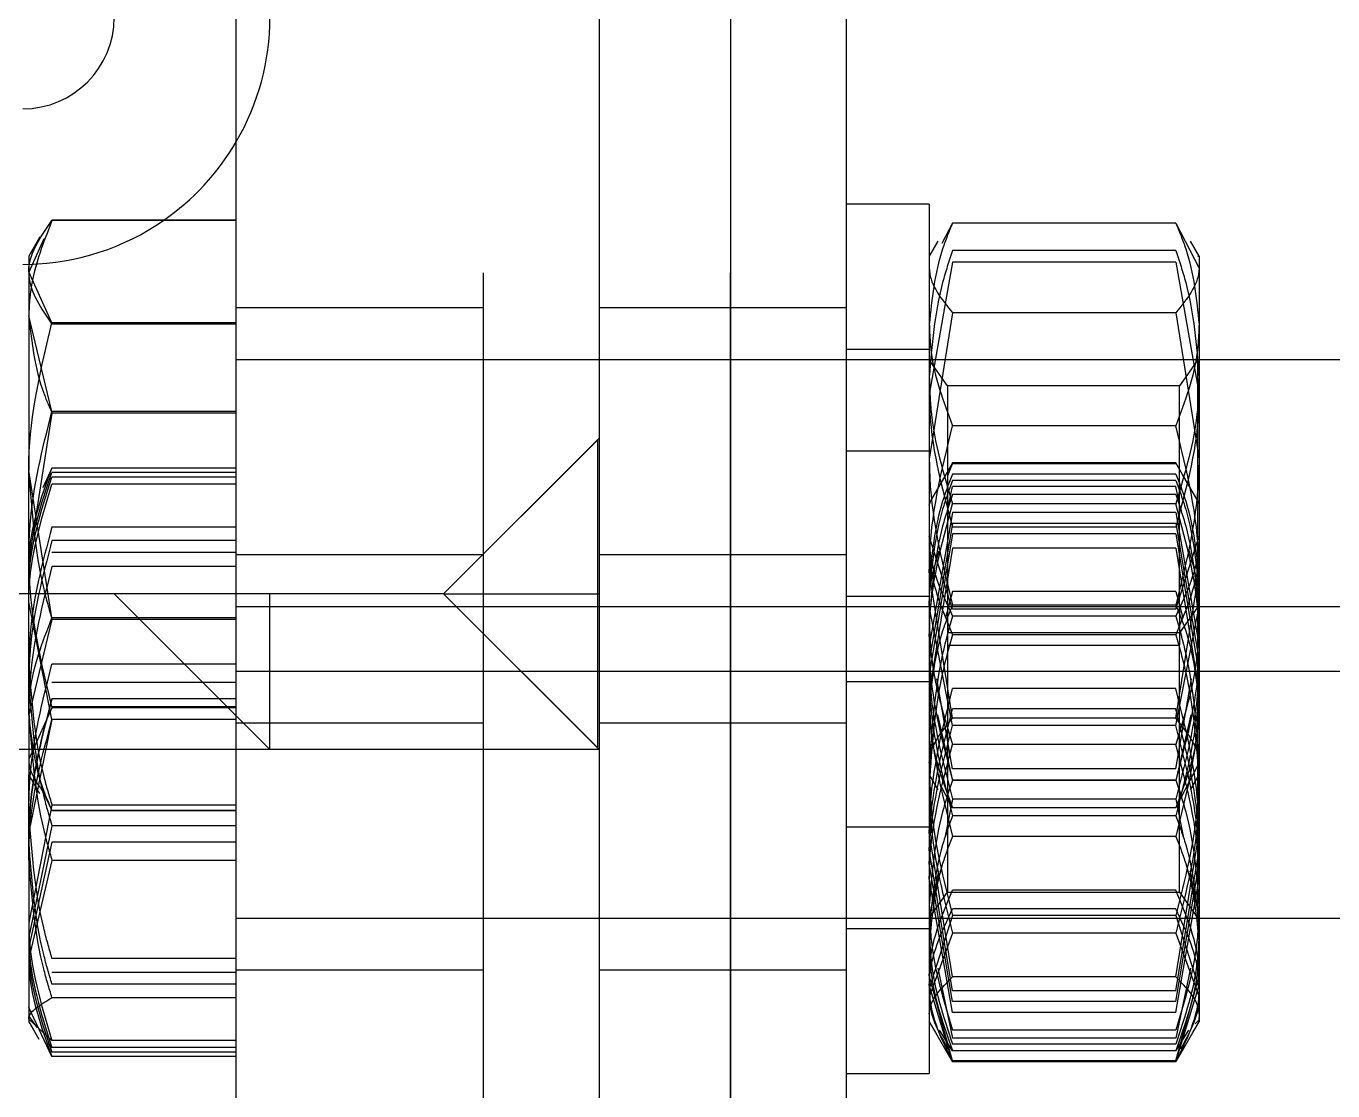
# Model space of a CAD drawing. Header units: metres. Extents: x 0 to 21025, y 0 to 14850.
# Drawn here: x 8586.33 to 8611.53, y 13225.35 to 13245.87 of the extents above; entities that cross this region are included whole.
import ezdxf

# ---------------------------------------------------------------- set-up
doc = ezdxf.new("R2010")
doc.units = ezdxf.units.M
doc.header["$LTSCALE"] = 25
doc.linetypes.add('HIDDEN2', pattern=[4.7625, 3.175, -1.5875])
doc.layers.add('SL4', color=4, linetype='Continuous')
doc.layers.add('ST1', color=7, linetype='HIDDEN2')

msp = doc.modelspace()

# ---------------------------------------------------------------- linework, layer by layer
at = {"layer": 'SL4'}
for p, q in [((8590.386, 13042.681), (8590.386, 13286.681)), ((8599.911, 13286.681), (8599.911, 13042.681)), ((8590.386, 13242.127), (8586.833, 13242.127)), ((8586.593, 13241.799), (8586.386, 13241.441)), ((8586.271, 13241.281), (8586.386, 13241.283)), ((8586.386, 13241.441), (8586.386, 13241.14)), ((8586.833, 13240.152), (8586.386, 13241.14)), ((8586.386, 13241.14), (8586.386, 13237.309)), ((8590.386, 13240.152), (8586.833, 13240.152)), ((8586.833, 13234.467), (8586.386, 13237.309)), ((8586.386, 13232.611), (8586.386, 13237.309)), ((8586.386, 13234.931), (8569.284, 13234.931)), ((8590.386, 13234.467), (8586.833, 13234.467)), ((8586.386, 13232.611), (8586.386, 13231.441)), ((8586.386, 13231.931), (8580.284, 13231.931)), ((8586.386, 13231.441), (8586.593, 13231.083)), ((8586.656, 13231.12), (8586.833, 13230.755)), ((8590.386, 13230.755), (8586.833, 13230.755))]:
    msp.add_line(p, q, dxfattribs=at)
for radius, start, end in [(1.763, 270, 0), (4.762, 304.6736, 329.7735)]:
    msp.add_arc((8586.271, 13246.044), radius, start, end, dxfattribs=at)
for points, knots in [([(8586.386, 13241.14), (8586.387, 13241.163), (8586.393, 13241.496), (8586.621, 13241.823), (8586.833, 13242.127)], [0, 0, 0, 0, 0.070201, 1, 1, 1, 1]), ([(8586.386, 13237.309), (8586.387, 13237.377), (8586.393, 13238.337), (8586.621, 13239.278), (8586.833, 13240.152)], [0, 0, 0, 0, 0.070201, 1, 1, 1, 1]), ([(8586.386, 13232.611), (8586.391, 13232.757), (8586.412, 13233.384), (8586.65, 13233.996), (8586.833, 13234.467)], [0, 0, 0, 0, 0.2318493, 1, 1, 1, 1]), ([(8586.833, 13230.755), (8586.777, 13230.883), (8586.514, 13231.487), (8586.442, 13232.115), (8586.386, 13232.611)], [0, 0, 0, 0, 0.2110008, 1, 1, 1, 1])]:
    msp.add_open_spline(points, degree=3, knots=knots, dxfattribs=at)
at = {"layer": 'ST1'}
for p, q in [((8595.149, 13042.681), (8595.149, 13286.681)), ((8599.911, 13042.681), (8599.911, 13286.681)), ((8597.384, 13277.156), (8597.384, 13055.444)), ((8602.146, 13277.156), (8602.146, 13055.444)), ((8603.746, 13242.441), (8602.146, 13242.441)), ((8603.746, 13242.441), (8603.746, 13230.441)), ((8590.386, 13242.132), (8586.833, 13242.132)), ((8604.193, 13242.076), (8603.989, 13241.682)), ((8608.499, 13242.076), (8604.193, 13242.076)), ((8608.499, 13242.076), (8608.946, 13241.212)), ((8586.602, 13241.815), (8586.593, 13241.799)), ((8586.673, 13241.774), (8586.386, 13241.131)), ((8603.911, 13241.727), (8603.746, 13241.441)), ((8608.499, 13241.549), (8604.193, 13241.549)), ((8608.946, 13241.441), (8608.781, 13241.727)), ((8604.193, 13241.325), (8603.746, 13238.771)), ((8608.499, 13241.325), (8604.193, 13241.325)), ((8608.499, 13241.325), (8608.946, 13238.771)), ((8608.917, 13241.445), (8608.946, 13241.437)), ((8608.946, 13241.441), (8608.946, 13241.437)), ((8608.946, 13241.441), (8608.946, 13241.212)), ((8608.946, 13241.212), (8608.946, 13237.529)), ((8586.833, 13238.444), (8586.386, 13240.288)), ((8595.149, 13240.441), (8590.386, 13240.441)), ((8602.146, 13240.441), (8597.384, 13240.441)), ((8604.193, 13240.347), (8603.746, 13237.529)), ((8608.499, 13240.347), (8604.193, 13240.347)), ((8608.499, 13240.347), (8608.946, 13237.529)), ((8590.386, 13240.129), (8586.833, 13240.129)), ((8603.746, 13239.641), (8602.146, 13239.641)), ((8614.832, 13239.441), (8590.386, 13239.441)), ((8604.096, 13238.941), (8603.746, 13239.441)), ((8608.921, 13239.441), (8608.571, 13238.941)), ((8608.921, 13233.441), (8608.921, 13239.441)), ((8608.946, 13239.441), (8608.921, 13239.441)), ((8604.096, 13238.941), (8604.096, 13233.941)), ((8608.571, 13238.941), (8604.096, 13238.941)), ((8608.571, 13234.6), (8608.571, 13238.941)), ((8586.833, 13238.416), (8586.386, 13235.573)), ((8590.386, 13238.444), (8586.833, 13238.444)), ((8590.386, 13238.416), (8586.833, 13238.416)), ((8608.499, 13238.171), (8604.193, 13238.171)), ((8597.384, 13237.931), (8594.384, 13234.931)), ((8597.353, 13237.901), (8594.384, 13234.931)), ((8597.353, 13231.961), (8597.353, 13237.901)), ((8603.746, 13237.681), (8602.146, 13237.681)), ((8608.946, 13237.529), (8608.946, 13232.759)), ((8586.833, 13237.351), (8586.655, 13236.974)), ((8590.386, 13237.351), (8586.833, 13237.351)), ((8590.386, 13237.27), (8586.833, 13237.27)), ((8604.193, 13237.455), (8604.065, 13237.234)), ((8604.106, 13237.211), (8604.193, 13237.435)), ((8608.499, 13237.454), (8604.193, 13237.454)), ((8608.499, 13237.435), (8604.193, 13237.435)), ((8608.627, 13237.234), (8608.499, 13237.455)), ((8590.386, 13237.179), (8586.833, 13237.179)), ((8590.386, 13237.042), (8586.833, 13237.042)), ((8604.065, 13237.234), (8603.746, 13236.681)), ((8604.096, 13236.534), (8604.193, 13236.998)), ((8608.499, 13237.24), (8604.193, 13237.24)), ((8608.499, 13237.116), (8604.193, 13237.116)), ((8608.499, 13236.998), (8604.193, 13236.998)), ((8608.596, 13236.534), (8608.499, 13236.998)), ((8608.946, 13236.681), (8608.627, 13237.234)), ((8608.499, 13236.844), (8604.193, 13236.844)), ((8603.746, 13236.643), (8603.781, 13236.74)), ((8604.193, 13236.501), (8603.746, 13233.92)), ((8608.499, 13236.665), (8604.193, 13236.665)), ((8608.499, 13236.501), (8604.193, 13236.501)), ((8608.499, 13236.501), (8608.946, 13233.92)), ((8604.193, 13236.289), (8603.746, 13233.63)), ((8608.499, 13236.289), (8604.193, 13236.289)), ((8608.499, 13236.289), (8608.946, 13233.63)), ((8590.386, 13236.218), (8586.833, 13236.218)), ((8604.193, 13236.085), (8603.746, 13233.368)), ((8604.193, 13234.632), (8603.746, 13236.043)), ((8608.499, 13236.217), (8604.193, 13236.217)), ((8608.499, 13236.085), (8604.193, 13236.085)), ((8608.499, 13236.085), (8608.946, 13233.368)), ((8608.499, 13234.632), (8608.946, 13236.043)), ((8590.386, 13235.956), (8586.833, 13235.956)), ((8604.193, 13235.813), (8603.746, 13233.033)), ((8608.499, 13235.813), (8604.193, 13235.813)), ((8608.499, 13235.813), (8608.946, 13233.033)), ((8590.386, 13235.73), (8586.833, 13235.73)), ((8595.149, 13235.681), (8590.386, 13235.681)), ((8602.146, 13235.681), (8597.384, 13235.681)), ((8590.386, 13235.46), (8586.833, 13235.46)), ((8604.193, 13232.535), (8603.746, 13235.353)), ((8608.499, 13232.535), (8608.946, 13235.353)), ((8594.384, 13234.931), (8586.386, 13234.931)), ((8586.833, 13232.506), (8586.386, 13234.774)), ((8591.034, 13234.931), (8588.034, 13234.931)), ((8588.034, 13234.931), (8591.034, 13231.931)), ((8591.034, 13231.931), (8591.034, 13234.931)), ((8594.384, 13234.931), (8591.034, 13234.931)), ((8591.034, 13134.431), (8591.034, 13234.931)), ((8594.384, 13234.931), (8597.353, 13231.961)), ((8594.384, 13234.931), (8597.384, 13231.931)), ((8594.384, 13234.931), (8597.384, 13234.931)), ((8603.746, 13234.881), (8602.146, 13234.881)), ((8604.193, 13234.973), (8604.061, 13234.467)), ((8608.499, 13234.973), (8604.193, 13234.973)), ((8608.499, 13234.973), (8608.631, 13234.467)), ((8614.832, 13234.681), (8590.386, 13234.681)), ((8604.193, 13232.391), (8603.746, 13234.694)), ((8608.499, 13234.712), (8604.193, 13234.712)), ((8608.499, 13234.632), (8604.193, 13234.632)), ((8608.499, 13234.503), (8604.193, 13234.503)), ((8608.499, 13232.391), (8608.946, 13234.694)), ((8608.921, 13234.681), (8608.571, 13234.181)), ((8608.571, 13234.6), (8608.571, 13233.941)), ((8608.946, 13234.681), (8608.921, 13234.681)), ((8586.833, 13234.438), (8586.386, 13232.594)), ((8590.386, 13234.438), (8586.833, 13234.438)), ((8608.571, 13234.181), (8604.096, 13234.181)), ((8608.499, 13234.143), (8604.193, 13234.143)), ((8603.746, 13233.775), (8603.77, 13233.32)), ((8604.096, 13233.941), (8604.096, 13229.181)), ((8604.096, 13233.941), (8608.571, 13233.941)), ((8608.571, 13229.935), (8608.571, 13233.941)), ((8608.946, 13233.775), (8608.922, 13233.32)), ((8590.386, 13233.573), (8586.833, 13233.573)), ((8590.386, 13233.221), (8586.833, 13233.221)), ((8590.386, 13233.441), (8614.832, 13233.441)), ((8602.146, 13233.241), (8603.746, 13233.241)), ((8604.193, 13231.557), (8603.889, 13233.292)), ((8608.499, 13231.557), (8608.803, 13233.292)), ((8608.921, 13228.681), (8608.921, 13233.441)), ((8608.921, 13233.441), (8608.946, 13233.441)), ((8608.499, 13233.108), (8604.193, 13233.108)), ((8586.833, 13232.73), (8586.386, 13231.743)), ((8590.386, 13232.905), (8586.833, 13232.905)), ((8590.386, 13232.753), (8586.833, 13232.753)), ((8590.386, 13232.73), (8586.833, 13232.73)), ((8608.499, 13232.712), (8604.193, 13232.712)), ((8608.946, 13232.759), (8608.946, 13231.441)), ((8586.833, 13232.506), (8586.412, 13230.455)), ((8590.386, 13232.506), (8586.833, 13232.506)), ((8603.901, 13232.595), (8604.193, 13231.333)), ((8608.499, 13232.535), (8604.193, 13232.535)), ((8608.791, 13232.595), (8608.499, 13231.333)), ((8590.386, 13232.441), (8595.149, 13232.441)), ((8597.384, 13232.441), (8602.146, 13232.441)), ((8608.499, 13232.391), (8604.193, 13232.391)), ((8603.746, 13232.096), (8603.768, 13231.616)), ((8608.499, 13232.024), (8604.193, 13232.024)), ((8608.946, 13232.096), (8608.925, 13231.63)), ((8597.384, 13231.931), (8586.386, 13231.931)), ((8608.499, 13231.557), (8604.193, 13231.557)), ((8608.499, 13230.806), (8608.946, 13231.671)), ((8586.386, 13229.825), (8586.386, 13231.441)), ((8603.746, 13231.441), (8603.911, 13231.155)), ((8608.499, 13231.339), (8604.193, 13231.339)), ((8608.499, 13231.333), (8604.193, 13231.333)), ((8608.781, 13231.155), (8608.946, 13231.441)), ((8608.946, 13231.441), (8608.946, 13228.189)), ((8604.193, 13230.806), (8603.989, 13231.2)), ((8604.193, 13230.972), (8604.048, 13230.225)), ((8608.499, 13230.972), (8604.193, 13230.972)), ((8608.499, 13230.972), (8608.644, 13230.225)), ((8586.833, 13230.856), (8586.386, 13228.588)), ((8590.386, 13230.856), (8586.833, 13230.856)), ((8590.386, 13230.75), (8586.833, 13230.75)), ((8608.499, 13230.806), (8604.193, 13230.806)), ((8586.833, 13230.458), (8586.386, 13228.32)), ((8590.386, 13230.458), (8586.833, 13230.458)), ((8608.499, 13230.65), (8604.193, 13230.65)), ((8602.146, 13230.441), (8603.746, 13230.441)), ((8603.746, 13230.441), (8603.746, 13225.681)), ((8604.193, 13227.55), (8603.746, 13230.329)), ((8608.499, 13230.254), (8604.193, 13230.254)), ((8608.499, 13227.55), (8608.946, 13230.329)), ((8586.833, 13230.142), (8586.386, 13228.117)), ((8590.386, 13230.142), (8586.833, 13230.142)), ((8604.193, 13227.277), (8603.746, 13229.995)), ((8608.499, 13227.277), (8608.946, 13229.995)), ((8586.386, 13229.825), (8586.386, 13226.732)), ((8586.833, 13229.79), (8586.386, 13227.901)), ((8590.386, 13229.79), (8586.833, 13229.79)), ((8604.193, 13227.074), (8603.746, 13229.732)), ((8608.499, 13227.074), (8608.946, 13229.732)), ((8608.571, 13229.181), (8608.571, 13229.935)), ((8603.924, 13229.584), (8603.746, 13228.668)), ((8604.193, 13226.861), (8603.746, 13229.442)), ((8608.499, 13226.861), (8608.946, 13229.442)), ((8608.769, 13229.584), (8608.946, 13228.668)), ((8608.499, 13229.219), (8604.193, 13229.219)), ((8603.746, 13228.681), (8604.096, 13229.181)), ((8604.096, 13229.181), (8608.571, 13229.181)), ((8608.571, 13229.181), (8608.921, 13228.681)), ((8590.386, 13228.681), (8614.832, 13228.681)), ((8604.193, 13228.73), (8603.746, 13227.319)), ((8608.499, 13228.859), (8604.193, 13228.859)), ((8608.499, 13228.73), (8604.193, 13228.73)), ((8608.499, 13228.73), (8608.946, 13227.319)), ((8608.921, 13228.681), (8608.946, 13228.681)), ((8602.146, 13228.481), (8603.746, 13228.481)), ((8604.193, 13228.39), (8603.746, 13227.159)), ((8608.499, 13228.39), (8604.193, 13228.39)), ((8608.499, 13228.39), (8608.946, 13227.159)), ((8608.946, 13228.189), (8608.946, 13226.681)), ((8590.386, 13227.903), (8586.833, 13227.903)), ((8590.386, 13227.681), (8595.149, 13227.681)), ((8597.384, 13227.681), (8602.146, 13227.681)), ((8603.913, 13227.713), (8604.193, 13226.364)), ((8608.779, 13227.713), (8608.499, 13226.364)), ((8590.386, 13227.632), (8586.833, 13227.632)), ((8604.193, 13225.928), (8603.746, 13227.573)), ((8608.499, 13227.55), (8604.193, 13227.55)), ((8608.499, 13225.928), (8608.946, 13227.573)), ((8590.386, 13227.407), (8586.833, 13227.407)), ((8604.193, 13225.908), (8603.746, 13227.384)), ((8608.499, 13227.277), (8604.193, 13227.277)), ((8608.499, 13225.908), (8608.946, 13227.384)), ((8586.833, 13226.011), (8586.386, 13226.957)), ((8590.386, 13227.145), (8586.833, 13227.145)), ((8608.499, 13227.074), (8604.193, 13227.074)), ((8586.553, 13226.566), (8586.386, 13226.795)), ((8586.386, 13226.732), (8586.386, 13226.681)), ((8586.833, 13226.32), (8586.386, 13226.732)), ((8586.386, 13226.681), (8586.478, 13226.522)), ((8603.746, 13226.681), (8603.865, 13226.476)), ((8608.499, 13226.861), (8604.193, 13226.861)), ((8608.828, 13226.476), (8608.946, 13226.681)), ((8608.873, 13226.644), (8608.946, 13226.719)), ((8608.946, 13226.681), (8608.946, 13226.762)), ((8608.946, 13226.69), (8608.946, 13226.719)), ((8608.946, 13226.681), (8608.946, 13226.69)), ((8586.478, 13226.522), (8586.58, 13226.345)), ((8603.865, 13226.476), (8604.065, 13226.128)), ((8604.193, 13226.123), (8603.943, 13226.521)), ((8608.499, 13226.519), (8604.193, 13226.519)), ((8608.499, 13226.123), (8608.749, 13226.521)), ((8608.627, 13226.128), (8608.828, 13226.476)), ((8586.833, 13226.183), (8586.76, 13226.283)), ((8590.386, 13226.32), (8586.833, 13226.32)), ((8590.386, 13226.183), (8586.833, 13226.183)), ((8608.499, 13226.364), (8604.193, 13226.364)), ((8608.499, 13226.246), (8604.193, 13226.246)), ((8590.386, 13226.092), (8586.833, 13226.092)), ((8590.386, 13226.011), (8586.833, 13226.011)), ((8604.065, 13226.128), (8604.193, 13225.907)), ((8608.499, 13226.123), (8604.193, 13226.123)), ((8608.499, 13225.928), (8604.193, 13225.928)), ((8608.499, 13225.907), (8608.627, 13226.128)), ((8602.146, 13225.681), (8603.746, 13225.681)), ((8608.499, 13225.908), (8604.193, 13225.908))]:
    msp.add_line(p, q, dxfattribs=at)
for start, end in [(329.7735, 0), (271.3837, 304.6736)]:
    msp.add_arc((8586.271, 13246.044), 4.763, start, end, dxfattribs=at)
for points, knots in [([(8586.833, 13242.127), (8586.65, 13241.657), (8586.412, 13241.045), (8586.391, 13240.417), (8586.386, 13240.271)], [0, 0, 0, 0, 0.768151, 1, 1, 1, 1]), ([(8604.193, 13242.076), (8604.125, 13241.912), (8603.863, 13241.276), (8603.796, 13240.614), (8603.746, 13240.123)], [0, 0, 0, 0, 0.257551, 1, 1, 1, 1]), ([(8608.499, 13242.076), (8608.567, 13241.912), (8608.829, 13241.276), (8608.896, 13240.614), (8608.946, 13240.123)], [0, 0, 0, 0, 0.257551, 1, 1, 1, 1]), ([(8604.193, 13241.549), (8604.125, 13241.344), (8603.863, 13240.548), (8603.796, 13239.721), (8603.746, 13239.107)], [0, 0, 0, 0, 0.257551, 1, 1, 1, 1]), ([(8608.499, 13241.549), (8608.567, 13241.344), (8608.829, 13240.548), (8608.896, 13239.721), (8608.946, 13239.107)], [0, 0, 0, 0, 0.2575513, 1, 1, 1, 1]), ([(8586.386, 13241.131), (8586.387, 13241.107), (8586.393, 13240.769), (8586.621, 13240.437), (8586.833, 13240.129)], [0, 0, 0, 0, 0.0702006, 1, 1, 1, 1]), ([(8603.746, 13241.212), (8603.747, 13241.191), (8603.753, 13240.899), (8603.981, 13240.613), (8604.193, 13240.347)], [0, 0, 0, 0, 0.070201, 1, 1, 1, 1]), ([(8608.946, 13241.212), (8608.946, 13241.191), (8608.939, 13240.899), (8608.711, 13240.613), (8608.499, 13240.347)], [0, 0, 0, 0, 0.070201, 1, 1, 1, 1]), ([(8586.386, 13240.271), (8586.442, 13239.776), (8586.514, 13239.148), (8586.777, 13238.543), (8586.833, 13238.416)], [0, 0, 0, 0, 0.7889992, 1, 1, 1, 1]), ([(8603.746, 13240.123), (8603.753, 13239.946), (8603.777, 13239.285), (8604.017, 13238.641), (8604.193, 13238.171)], [0, 0, 0, 0, 0.268634, 1, 1, 1, 1]), ([(8608.946, 13240.123), (8608.939, 13239.946), (8608.915, 13239.285), (8608.675, 13238.641), (8608.499, 13238.171)], [0, 0, 0, 0, 0.268634, 1, 1, 1, 1]), ([(8603.746, 13239.107), (8603.753, 13238.885), (8603.777, 13238.059), (8604.017, 13237.254), (8604.193, 13236.665)], [0, 0, 0, 0, 0.268634, 1, 1, 1, 1]), ([(8608.946, 13239.107), (8608.939, 13238.885), (8608.915, 13238.059), (8608.675, 13237.254), (8608.499, 13236.665)], [0, 0, 0, 0, 0.2686336, 1, 1, 1, 1]), ([(8603.746, 13238.771), (8603.747, 13238.711), (8603.753, 13237.848), (8603.981, 13237.003), (8604.193, 13236.217)], [0, 0, 0, 0, 0.070201, 1, 1, 1, 1]), ([(8608.946, 13238.771), (8608.946, 13238.711), (8608.939, 13237.848), (8608.711, 13237.003), (8608.499, 13236.217)], [0, 0, 0, 0, 0.070201, 1, 1, 1, 1]), ([(8586.386, 13235.599), (8586.391, 13235.822), (8586.412, 13236.785), (8586.65, 13237.723), (8586.833, 13238.444)], [0, 0, 0, 0, 0.231849, 1, 1, 1, 1]), ([(8603.746, 13235.353), (8603.747, 13235.42), (8603.753, 13236.371), (8603.981, 13237.304), (8604.193, 13238.171)], [0, 0, 0, 0, 0.070201, 1, 1, 1, 1]), ([(8608.946, 13235.353), (8608.946, 13235.42), (8608.939, 13236.371), (8608.711, 13237.304), (8608.499, 13238.171)], [0, 0, 0, 0, 0.0702006, 1, 1, 1, 1]), ([(8603.746, 13237.529), (8603.747, 13237.463), (8603.753, 13236.511), (8603.981, 13235.579), (8604.193, 13234.712)], [0, 0, 0, 0, 0.070201, 1, 1, 1, 1]), ([(8608.946, 13237.529), (8608.946, 13237.463), (8608.939, 13236.511), (8608.711, 13235.579), (8608.499, 13234.712)], [0, 0, 0, 0, 0.070201, 1, 1, 1, 1]), ([(8586.386, 13235.462), (8586.387, 13235.507), (8586.393, 13236.145), (8586.621, 13236.77), (8586.833, 13237.351)], [0, 0, 0, 0, 0.070201, 1, 1, 1, 1]), ([(8586.386, 13237.284), (8586.442, 13236.524), (8586.514, 13235.56), (8586.777, 13234.634), (8586.833, 13234.438)], [0, 0, 0, 0, 0.788999, 1, 1, 1, 1]), ([(8586.386, 13235.245), (8586.387, 13235.293), (8586.393, 13235.977), (8586.621, 13236.647), (8586.833, 13237.27)], [0, 0, 0, 0, 0.070201, 1, 1, 1, 1]), ([(8586.386, 13235.042), (8586.387, 13235.093), (8586.393, 13235.815), (8586.621, 13236.522), (8586.833, 13237.179)], [0, 0, 0, 0, 0.0702006, 1, 1, 1, 1]), ([(8586.386, 13234.774), (8586.387, 13234.828), (8586.393, 13235.594), (8586.621, 13236.344), (8586.833, 13237.042)], [0, 0, 0, 0, 0.0702006, 1, 1, 1, 1]), ([(8604.193, 13237.24), (8604.125, 13237.066), (8603.863, 13236.393), (8603.796, 13235.693), (8603.746, 13235.174)], [0, 0, 0, 0, 0.2575513, 1, 1, 1, 1]), ([(8604.193, 13237.116), (8604.125, 13236.931), (8603.863, 13236.214), (8603.796, 13235.468), (8603.746, 13234.914)], [0, 0, 0, 0, 0.257551, 1, 1, 1, 1]), ([(8608.499, 13237.24), (8608.567, 13237.066), (8608.829, 13236.393), (8608.896, 13235.693), (8608.946, 13235.174)], [0, 0, 0, 0, 0.2575513, 1, 1, 1, 1]), ([(8608.499, 13237.116), (8608.567, 13236.931), (8608.829, 13236.214), (8608.896, 13235.468), (8608.946, 13234.914)], [0, 0, 0, 0, 0.257551, 1, 1, 1, 1]), ([(8604.193, 13236.844), (8604.125, 13236.641), (8603.863, 13235.856), (8603.796, 13235.04), (8603.746, 13234.434)], [0, 0, 0, 0, 0.257551, 1, 1, 1, 1]), ([(8608.499, 13236.844), (8608.567, 13236.641), (8608.829, 13235.856), (8608.896, 13235.04), (8608.946, 13234.434)], [0, 0, 0, 0, 0.257551, 1, 1, 1, 1]), ([(8603.746, 13234.111), (8603.747, 13234.172), (8603.753, 13235.034), (8603.981, 13235.879), (8604.193, 13236.665)], [0, 0, 0, 0, 0.070201, 1, 1, 1, 1]), ([(8608.946, 13234.111), (8608.946, 13234.172), (8608.939, 13235.034), (8608.711, 13235.879), (8608.499, 13236.665)], [0, 0, 0, 0, 0.0702006, 1, 1, 1, 1]), ([(8586.833, 13236.218), (8586.65, 13235.538), (8586.412, 13234.654), (8586.391, 13233.747), (8586.386, 13233.537)], [0, 0, 0, 0, 0.768151, 1, 1, 1, 1]), ([(8586.833, 13235.956), (8586.65, 13235.259), (8586.412, 13234.353), (8586.391, 13233.422), (8586.386, 13233.207)], [0, 0, 0, 0, 0.768151, 1, 1, 1, 1]), ([(8603.746, 13235.979), (8603.747, 13235.944), (8603.753, 13235.446), (8603.981, 13234.957), (8604.193, 13234.503)], [0, 0, 0, 0, 0.070201, 1, 1, 1, 1]), ([(8603.746, 13235.789), (8603.747, 13235.75), (8603.753, 13235.194), (8603.981, 13234.65), (8604.193, 13234.143)], [0, 0, 0, 0, 0.070201, 1, 1, 1, 1]), ([(8603.746, 13234.694), (8603.746, 13234.749), (8603.746, 13235.108), (8603.848, 13235.459), (8603.935, 13235.757)], [0, 0, 0, 0, 0.152326, 1, 1, 1, 1]), ([(8608.946, 13235.979), (8608.946, 13235.944), (8608.939, 13235.446), (8608.711, 13234.957), (8608.499, 13234.503)], [0, 0, 0, 0, 0.0702006, 1, 1, 1, 1]), ([(8608.946, 13235.789), (8608.946, 13235.75), (8608.939, 13235.194), (8608.711, 13234.65), (8608.499, 13234.143)], [0, 0, 0, 0, 0.070201, 1, 1, 1, 1]), ([(8608.946, 13234.694), (8608.946, 13234.749), (8608.946, 13235.108), (8608.844, 13235.459), (8608.757, 13235.757)], [0, 0, 0, 0, 0.152326, 1, 1, 1, 1]), ([(8586.386, 13235.573), (8586.387, 13235.506), (8586.393, 13234.546), (8586.621, 13233.605), (8586.833, 13232.73)], [0, 0, 0, 0, 0.070201, 1, 1, 1, 1]), ([(8586.833, 13235.46), (8586.65, 13234.741), (8586.412, 13233.806), (8586.391, 13232.847), (8586.386, 13232.625)], [0, 0, 0, 0, 0.768151, 1, 1, 1, 1]), ([(8604.193, 13234.712), (8604.125, 13234.548), (8603.863, 13233.911), (8603.796, 13233.25), (8603.746, 13232.759)], [0, 0, 0, 0, 0.257551, 1, 1, 1, 1]), ([(8604.193, 13234.503), (8604.125, 13234.261), (8603.863, 13233.32), (8603.796, 13232.343), (8603.746, 13231.617)], [0, 0, 0, 0, 0.2575513, 1, 1, 1, 1]), ([(8608.499, 13234.712), (8608.567, 13234.548), (8608.829, 13233.911), (8608.896, 13233.25), (8608.946, 13232.759)], [0, 0, 0, 0, 0.257551, 1, 1, 1, 1]), ([(8608.499, 13234.503), (8608.567, 13234.261), (8608.829, 13233.32), (8608.896, 13232.343), (8608.946, 13231.617)], [0, 0, 0, 0, 0.257551, 1, 1, 1, 1]), ([(8603.746, 13234.434), (8603.753, 13234.214), (8603.777, 13233.399), (8604.017, 13232.604), (8604.193, 13232.024)], [0, 0, 0, 0, 0.268634, 1, 1, 1, 1]), ([(8608.946, 13234.434), (8608.939, 13234.214), (8608.915, 13233.399), (8608.675, 13232.604), (8608.499, 13232.024)], [0, 0, 0, 0, 0.268634, 1, 1, 1, 1]), ([(8604.193, 13234.143), (8604.125, 13233.902), (8603.863, 13232.964), (8603.796, 13231.99), (8603.746, 13231.266)], [0, 0, 0, 0, 0.2575513, 1, 1, 1, 1]), ([(8608.499, 13234.143), (8608.567, 13233.902), (8608.829, 13232.964), (8608.896, 13231.99), (8608.946, 13231.266)], [0, 0, 0, 0, 0.2575513, 1, 1, 1, 1]), ([(8603.746, 13233.92), (8603.747, 13233.859), (8603.753, 13232.987), (8603.981, 13232.133), (8604.193, 13231.339)], [0, 0, 0, 0, 0.070201, 1, 1, 1, 1]), ([(8608.946, 13233.92), (8608.946, 13233.859), (8608.939, 13232.987), (8608.711, 13232.133), (8608.499, 13231.339)], [0, 0, 0, 0, 0.070201, 1, 1, 1, 1]), ([(8586.386, 13230.738), (8586.391, 13230.96), (8586.412, 13231.919), (8586.65, 13232.854), (8586.833, 13233.573)], [0, 0, 0, 0, 0.231849, 1, 1, 1, 1]), ([(8586.386, 13233.537), (8586.442, 13232.821), (8586.514, 13231.913), (8586.777, 13231.041), (8586.833, 13230.856)], [0, 0, 0, 0, 0.7889992, 1, 1, 1, 1]), ([(8603.746, 13233.63), (8603.747, 13233.567), (8603.753, 13232.669), (8603.981, 13231.79), (8604.193, 13230.972)], [0, 0, 0, 0, 0.070201, 1, 1, 1, 1]), ([(8608.946, 13233.63), (8608.946, 13233.567), (8608.939, 13232.669), (8608.711, 13231.79), (8608.499, 13230.972)], [0, 0, 0, 0, 0.070201, 1, 1, 1, 1]), ([(8603.746, 13233.368), (8603.747, 13233.303), (8603.753, 13232.386), (8603.981, 13231.486), (8604.193, 13230.65)], [0, 0, 0, 0, 0.070201, 1, 1, 1, 1]), ([(8608.946, 13233.368), (8608.946, 13233.303), (8608.939, 13232.386), (8608.711, 13231.486), (8608.499, 13230.65)], [0, 0, 0, 0, 0.070201, 1, 1, 1, 1]), ([(8586.386, 13233.207), (8586.442, 13232.472), (8586.514, 13231.542), (8586.777, 13230.646), (8586.833, 13230.458)], [0, 0, 0, 0, 0.788999, 1, 1, 1, 1]), ([(8603.746, 13230.329), (8603.747, 13230.395), (8603.753, 13231.333), (8603.981, 13232.253), (8604.193, 13233.108)], [0, 0, 0, 0, 0.070201, 1, 1, 1, 1]), ([(8603.746, 13233.033), (8603.747, 13232.968), (8603.753, 13232.029), (8603.981, 13231.109), (8604.193, 13230.254)], [0, 0, 0, 0, 0.070201, 1, 1, 1, 1]), ([(8608.946, 13230.329), (8608.946, 13230.395), (8608.939, 13231.333), (8608.711, 13232.253), (8608.499, 13233.108)], [0, 0, 0, 0, 0.070201, 1, 1, 1, 1]), ([(8608.946, 13233.033), (8608.946, 13232.968), (8608.939, 13232.029), (8608.711, 13231.109), (8608.499, 13230.254)], [0, 0, 0, 0, 0.070201, 1, 1, 1, 1]), ([(8586.833, 13232.905), (8586.65, 13232.208), (8586.412, 13231.302), (8586.391, 13230.371), (8586.386, 13230.156)], [0, 0, 0, 0, 0.7681507, 1, 1, 1, 1]), ([(8586.386, 13230.156), (8586.391, 13230.371), (8586.412, 13231.302), (8586.65, 13232.208), (8586.833, 13232.905)], [0, 0, 0, 0, 0.231849, 1, 1, 1, 1]), ([(8603.746, 13232.759), (8603.753, 13232.581), (8603.777, 13231.92), (8604.017, 13231.277), (8604.193, 13230.806)], [0, 0, 0, 0, 0.268634, 1, 1, 1, 1]), ([(8603.746, 13229.995), (8603.747, 13230.059), (8603.753, 13230.977), (8603.981, 13231.876), (8604.193, 13232.712)], [0, 0, 0, 0, 0.070201, 1, 1, 1, 1]), ([(8608.946, 13232.759), (8608.939, 13232.581), (8608.915, 13231.92), (8608.675, 13231.277), (8608.499, 13230.806)], [0, 0, 0, 0, 0.2686336, 1, 1, 1, 1]), ([(8608.946, 13229.995), (8608.946, 13230.059), (8608.939, 13230.977), (8608.711, 13231.876), (8608.499, 13232.712)], [0, 0, 0, 0, 0.070201, 1, 1, 1, 1]), ([(8586.386, 13232.625), (8586.442, 13231.867), (8586.514, 13230.908), (8586.777, 13229.985), (8586.833, 13229.79)], [0, 0, 0, 0, 0.788999, 1, 1, 1, 1]), ([(8586.386, 13229.825), (8586.391, 13230.036), (8586.412, 13230.943), (8586.65, 13231.827), (8586.833, 13232.506)], [0, 0, 0, 0, 0.231849, 1, 1, 1, 1]), ([(8603.746, 13231.671), (8603.747, 13231.691), (8603.753, 13231.983), (8603.981, 13232.269), (8604.193, 13232.535)], [0, 0, 0, 0, 0.070201, 1, 1, 1, 1]), ([(8608.946, 13231.671), (8608.946, 13231.691), (8608.939, 13231.983), (8608.711, 13232.269), (8608.499, 13232.535)], [0, 0, 0, 0, 0.0702006, 1, 1, 1, 1]), ([(8603.746, 13229.732), (8603.747, 13229.795), (8603.753, 13230.693), (8603.981, 13231.573), (8604.193, 13232.391)], [0, 0, 0, 0, 0.070201, 1, 1, 1, 1]), ([(8608.946, 13229.732), (8608.946, 13229.795), (8608.939, 13230.693), (8608.711, 13231.573), (8608.499, 13232.391)], [0, 0, 0, 0, 0.0702006, 1, 1, 1, 1]), ([(8603.746, 13229.442), (8603.747, 13229.504), (8603.753, 13230.375), (8603.981, 13231.229), (8604.193, 13232.024)], [0, 0, 0, 0, 0.070201, 1, 1, 1, 1]), ([(8608.946, 13229.442), (8608.946, 13229.504), (8608.939, 13230.375), (8608.711, 13231.229), (8608.499, 13232.024)], [0, 0, 0, 0, 0.070201, 1, 1, 1, 1]), ([(8586.386, 13231.743), (8586.386, 13231.719), (8586.388, 13231.509), (8586.53, 13231.303), (8586.656, 13231.12)], [0, 0, 0, 0, 0.111278, 1, 1, 1, 1]), ([(8603.746, 13231.617), (8603.753, 13231.355), (8603.777, 13230.377), (8604.017, 13229.426), (8604.193, 13228.73)], [0, 0, 0, 0, 0.268634, 1, 1, 1, 1]), ([(8608.946, 13231.617), (8608.939, 13231.355), (8608.915, 13230.377), (8608.675, 13229.426), (8608.499, 13228.73)], [0, 0, 0, 0, 0.268634, 1, 1, 1, 1]), ([(8604.193, 13231.339), (8604.125, 13231.136), (8603.863, 13230.351), (8603.796, 13229.535), (8603.746, 13228.929)], [0, 0, 0, 0, 0.257551, 1, 1, 1, 1]), ([(8603.746, 13231.266), (8603.753, 13231.005), (8603.777, 13230.031), (8604.017, 13229.083), (8604.193, 13228.39)], [0, 0, 0, 0, 0.268634, 1, 1, 1, 1]), ([(8608.499, 13231.339), (8608.567, 13231.136), (8608.829, 13230.351), (8608.896, 13229.535), (8608.946, 13228.929)], [0, 0, 0, 0, 0.257551, 1, 1, 1, 1]), ([(8608.946, 13231.266), (8608.939, 13231.005), (8608.915, 13230.031), (8608.675, 13229.083), (8608.499, 13228.39)], [0, 0, 0, 0, 0.268634, 1, 1, 1, 1]), ([(8586.833, 13227.903), (8586.777, 13228.098), (8586.514, 13229.021), (8586.442, 13229.98), (8586.386, 13230.738)], [0, 0, 0, 0, 0.211001, 1, 1, 1, 1]), ([(8604.193, 13230.65), (8604.125, 13230.465), (8603.863, 13229.748), (8603.796, 13229.002), (8603.746, 13228.448)], [0, 0, 0, 0, 0.257551, 1, 1, 1, 1]), ([(8608.499, 13230.65), (8608.567, 13230.465), (8608.829, 13229.748), (8608.896, 13229.002), (8608.946, 13228.448)], [0, 0, 0, 0, 0.257551, 1, 1, 1, 1]), ([(8604.193, 13230.254), (8604.125, 13230.081), (8603.863, 13229.407), (8603.796, 13228.708), (8603.746, 13228.189)], [0, 0, 0, 0, 0.2575513, 1, 1, 1, 1]), ([(8608.499, 13230.254), (8608.567, 13230.081), (8608.829, 13229.407), (8608.896, 13228.708), (8608.946, 13228.189)], [0, 0, 0, 0, 0.257551, 1, 1, 1, 1]), ([(8586.833, 13227.407), (8586.777, 13227.596), (8586.514, 13228.491), (8586.442, 13229.421), (8586.386, 13230.156)], [0, 0, 0, 0, 0.211001, 1, 1, 1, 1]), ([(8586.833, 13227.145), (8586.777, 13227.329), (8586.514, 13228.202), (8586.442, 13229.109), (8586.386, 13229.825)], [0, 0, 0, 0, 0.211001, 1, 1, 1, 1]), ([(8603.746, 13227.573), (8603.747, 13227.612), (8603.753, 13228.168), (8603.981, 13228.713), (8604.193, 13229.219)], [0, 0, 0, 0, 0.070201, 1, 1, 1, 1]), ([(8608.946, 13227.573), (8608.946, 13227.612), (8608.939, 13228.168), (8608.711, 13228.713), (8608.499, 13229.219)], [0, 0, 0, 0, 0.070201, 1, 1, 1, 1]), ([(8603.746, 13228.929), (8603.753, 13228.71), (8603.777, 13227.894), (8604.017, 13227.1), (8604.193, 13226.519)], [0, 0, 0, 0, 0.268634, 1, 1, 1, 1]), ([(8603.746, 13227.384), (8603.747, 13227.419), (8603.753, 13227.917), (8603.981, 13228.405), (8604.193, 13228.859)], [0, 0, 0, 0, 0.070201, 1, 1, 1, 1]), ([(8608.946, 13228.929), (8608.939, 13228.71), (8608.915, 13227.894), (8608.675, 13227.1), (8608.499, 13226.519)], [0, 0, 0, 0, 0.268634, 1, 1, 1, 1]), ([(8608.946, 13227.384), (8608.946, 13227.419), (8608.939, 13227.917), (8608.711, 13228.405), (8608.499, 13228.859)], [0, 0, 0, 0, 0.0702006, 1, 1, 1, 1]), ([(8586.386, 13228.588), (8586.387, 13228.534), (8586.393, 13227.769), (8586.621, 13227.018), (8586.833, 13226.32)], [0, 0, 0, 0, 0.070201, 1, 1, 1, 1]), ([(8603.746, 13228.668), (8603.744, 13228.613), (8603.74, 13228.513), (8603.765, 13228.415), (8603.776, 13228.371)], [0, 0, 0, 0, 0.547668, 1, 1, 1, 1]), ([(8603.746, 13228.448), (8603.753, 13228.248), (8603.777, 13227.503), (8604.017, 13226.777), (8604.193, 13226.246)], [0, 0, 0, 0, 0.268634, 1, 1, 1, 1]), ([(8608.946, 13228.448), (8608.939, 13228.248), (8608.915, 13227.503), (8608.675, 13226.777), (8608.499, 13226.246)], [0, 0, 0, 0, 0.2686336, 1, 1, 1, 1]), ([(8608.946, 13228.668), (8608.948, 13228.613), (8608.952, 13228.513), (8608.927, 13228.415), (8608.916, 13228.371)], [0, 0, 0, 0, 0.547668, 1, 1, 1, 1]), ([(8586.386, 13228.32), (8586.387, 13228.27), (8586.393, 13227.548), (8586.621, 13226.841), (8586.833, 13226.183)], [0, 0, 0, 0, 0.070201, 1, 1, 1, 1]), ([(8603.746, 13228.189), (8603.753, 13228.001), (8603.777, 13227.301), (8604.017, 13226.621), (8604.193, 13226.123)], [0, 0, 0, 0, 0.268634, 1, 1, 1, 1]), ([(8608.946, 13228.189), (8608.939, 13228.001), (8608.915, 13227.301), (8608.675, 13226.621), (8608.499, 13226.123)], [0, 0, 0, 0, 0.268634, 1, 1, 1, 1]), ([(8586.386, 13228.117), (8586.387, 13228.069), (8586.393, 13227.385), (8586.621, 13226.715), (8586.833, 13226.092)], [0, 0, 0, 0, 0.0702006, 1, 1, 1, 1]), ([(8586.386, 13227.901), (8586.387, 13227.856), (8586.393, 13227.218), (8586.621, 13226.593), (8586.833, 13226.011)], [0, 0, 0, 0, 0.070201, 1, 1, 1, 1]), ([(8603.746, 13226.836), (8603.747, 13226.853), (8603.753, 13227.094), (8603.981, 13227.33), (8604.193, 13227.55)], [0, 0, 0, 0, 0.070201, 1, 1, 1, 1]), ([(8608.946, 13226.836), (8608.946, 13226.853), (8608.939, 13227.094), (8608.711, 13227.33), (8608.499, 13227.55)], [0, 0, 0, 0, 0.070201, 1, 1, 1, 1]), ([(8603.746, 13227.319), (8603.747, 13227.286), (8603.753, 13226.809), (8603.981, 13226.342), (8604.193, 13225.908)], [0, 0, 0, 0, 0.070201, 1, 1, 1, 1]), ([(8608.946, 13227.319), (8608.946, 13227.286), (8608.939, 13226.809), (8608.711, 13226.342), (8608.499, 13225.908)], [0, 0, 0, 0, 0.070201, 1, 1, 1, 1]), ([(8586.386, 13226.732), (8586.387, 13226.742), (8586.393, 13226.882), (8586.621, 13227.018), (8586.833, 13227.145)], [0, 0, 0, 0, 0.0702006, 1, 1, 1, 1]), ([(8603.746, 13227.159), (8603.746, 13227.129), (8603.751, 13226.789), (8603.936, 13226.456), (8604.106, 13226.152)], [0, 0, 0, 0, 0.085846, 1, 1, 1, 1]), ([(8608.946, 13227.159), (8608.946, 13227.129), (8608.941, 13226.789), (8608.756, 13226.456), (8608.587, 13226.152)], [0, 0, 0, 0, 0.085846, 1, 1, 1, 1])]:
    msp.add_open_spline(points, degree=3, knots=knots, dxfattribs=at)

doc.saveas('drawing.dxf')
